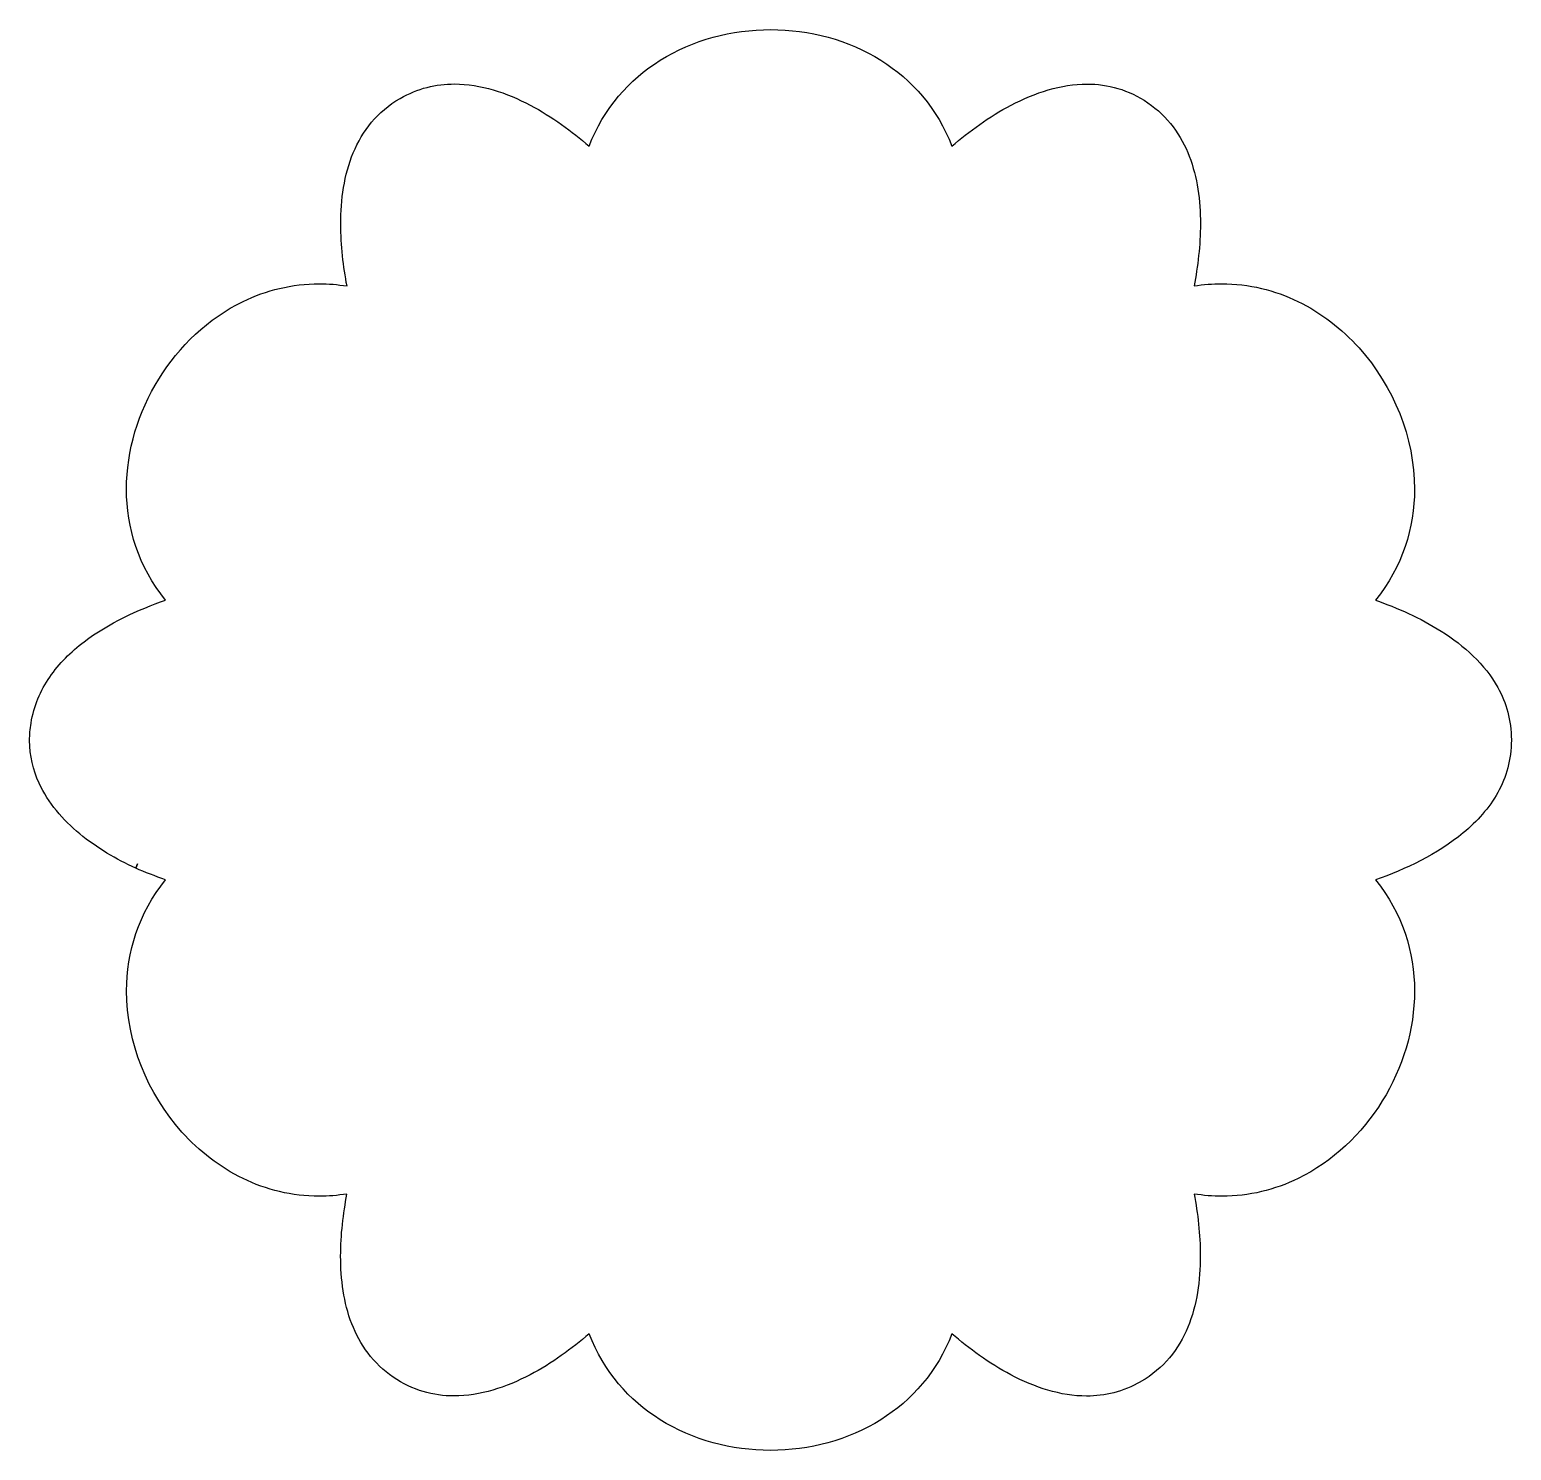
# Model space of a CAD drawing. Header units: centimetres. Extents: x -10 to 10, y -9.6 to 9.6.
import ezdxf

# ---------------------------------------------------------------- set-up
doc = ezdxf.new("R2010")
doc.units = ezdxf.units.CM
doc.header["$MEASUREMENT"] = 0
doc.layers.add('Layer 1', color=7, linetype='Continuous')

msp = doc.modelspace()

# ---------------------------------------------------------------- linework, layer by layer
at = {"layer": 'Layer 1', "color": 40}
msp.add_open_spline([(9.82457, 0.71067), (9.65095, 1.02317), (9.3734, 1.27241), (9.06183, 1.47016), (9.06183, 1.47016), (8.77801, 1.65013), (8.46549, 1.78718), (8.17302, 1.88929), (8.17302, 1.88929), (8.53825, 2.34017), (8.70044, 2.86645), (8.70023, 3.39003), (8.70023, 3.39003), (8.69999, 4.08559), (8.41718, 4.77687), (7.95122, 5.29633), (7.95122, 5.29633), (7.71815, 5.55605), (7.43901, 5.77282), (7.12572, 5.92485), (7.12572, 5.92485), (6.81248, 6.07688), (6.46492, 6.16401), (6.0967, 6.16398), (6.0967, 6.16398), (5.97407, 6.16398), (5.84921, 6.15414), (5.72253, 6.13408), (5.72253, 6.13408), (5.7728, 6.39721), (5.80818, 6.68566), (5.8082, 6.97535), (5.8082, 6.97535), (5.80815, 7.28782), (5.76722, 7.60178), (5.65773, 7.88586), (5.65773, 7.88586), (5.54846, 8.16976), (5.3692, 8.42394), (5.09623, 8.61), (5.09623, 8.61), (4.83562, 8.78804), (4.55555, 8.8626), (4.27621, 8.86241), (4.27621, 8.86241), (3.92426, 8.86228), (3.57366, 8.74607), (3.24979, 8.57647), (3.24979, 8.57647), (2.9552, 8.42214), (2.68279, 8.22315), (2.45054, 8.02312), (2.45054, 8.02312), (2.25491, 8.53329), (1.91098, 8.92117), (1.49246, 9.18297), (1.49246, 9.18297), (1.05057, 9.4596), (0.52619, 9.59726), (0.00205, 9.59731), (0.00205, 9.59731), (-0.52272, 9.59726), (-1.04795, 9.45991), (-1.4906, 9.18334), (-1.4906, 9.18334), (-1.90978, 8.92156), (-2.25424, 8.5335), (-2.44993, 8.02248), (-2.44993, 8.02248), (-2.68133, 8.22221), (-2.95192, 8.4215), (-3.24484, 8.57628), (-3.24484, 8.57628), (-3.56705, 8.74641), (-3.91633, 8.86325), (-4.26899, 8.86341), (-4.26899, 8.86341), (-4.51672, 8.86354), (-4.76593, 8.80496), (-5.00329, 8.66733), (-5.00329, 8.66733), (-5.00329, 8.66733), (-5.00328, 8.66733), (-5.00328, 8.66733), (-5.00328, 8.66733), (-5.31157, 8.49056), (-5.51398, 8.22989), (-5.6368, 7.93271), (-5.6368, 7.93271), (-5.75988, 7.63534), (-5.80542, 7.30144), (-5.80547, 6.96957), (-5.80547, 6.96957), (-5.80544, 6.68128), (-5.77084, 6.39455), (-5.72117, 6.13372), (-5.72117, 6.13372), (-5.84814, 6.15393), (-5.97342, 6.16383), (-6.0964, 6.16383), (-6.0964, 6.16383), (-6.46449, 6.16386), (-6.81194, 6.07673), (-7.12515, 5.92465), (-7.12515, 5.92465), (-7.59508, 5.6965), (-7.98822, 5.32293), (-8.26434, 4.87679), (-8.26434, 4.87679), (-8.54043, 4.4306), (-8.69984, 3.9113), (-8.69992, 3.3897), (-8.69992, 3.3897), (-8.70013, 2.86617), (-8.53786, 2.34002), (-8.17239, 1.88938), (-8.17239, 1.88938), (-8.54175, 1.76103), (-8.93984, 1.58045), (-9.27234, 1.32743), (-9.27234, 1.32743), (-9.45157, 1.19096), (-9.6118, 1.03319), (-9.73697, 0.85068), (-9.73697, 0.85068), (-9.86214, 0.66825), (-9.95205, 0.46079), (-9.98975, 0.22743), (-9.98975, 0.22743), (-10.00259, 0.14833), (-10.00872, 0.07088), (-10.00872, -0.00466), (-10.00872, -0.00466), (-10.00875, -0.21294), (-9.96186, -0.40677), (-9.88095, -0.58381), (-9.88095, -0.58381), (-9.75948, -0.8495), (-9.56239, -1.07744), (-9.33165, -1.26839), (-9.33165, -1.26839), (-9.10077, -1.45931), (-8.83579, -1.61349), (-8.57539, -1.73086), (-8.57539, -1.73086), (-8.57539, -1.73086), (-8.5498, -1.67411), (-8.5498, -1.67411), (-8.5498, -1.67411), (-8.5498, -1.67411), (-8.57528, -1.73089), (-8.57528, -1.73089), (-8.57528, -1.73089), (-8.57528, -1.73089), (-8.57529, -1.73088), (-8.57529, -1.73088), (-8.57529, -1.73088), (-8.44721, -1.78835), (-8.31203, -1.84063), (-8.17214, -1.88905), (-8.17214, -1.88905), (-8.53737, -2.33971), (-8.69953, -2.8661), (-8.69932, -3.38987), (-8.69932, -3.38987), (-8.69911, -4.0853), (-8.41659, -4.77666), (-7.95105, -5.29627), (-7.95105, -5.29627), (-7.71819, -5.55604), (-7.43927, -5.77289), (-7.12616, -5.925), (-7.12616, -5.925), (-6.81313, -6.07706), (-6.46579, -6.16421), (-6.09772, -6.16418), (-6.09772, -6.16418), (-5.97445, -6.16418), (-5.84885, -6.15423), (-5.72151, -6.13391), (-5.72151, -6.13391), (-5.77178, -6.39704), (-5.80721, -6.68554), (-5.80724, -6.97526), (-5.80724, -6.97526), (-5.80719, -7.28776), (-5.76626, -7.60171), (-5.6568, -7.8858), (-5.6568, -7.8858), (-5.54753, -8.16967), (-5.3683, -8.42388), (-5.09541, -8.60991), (-5.09541, -8.60991), (-4.8348, -8.78795), (-4.5546, -8.86256), (-4.27512, -8.86238), (-4.27512, -8.86238), (-3.92317, -8.86222), (-3.57257, -8.7461), (-3.24867, -8.57658), (-3.24867, -8.57658), (-2.95414, -8.4223), (-2.68169, -8.22339), (-2.44952, -8.02328), (-2.44952, -8.02328), (-2.25375, -8.5339), (-1.90969, -8.92173), (-1.49107, -9.18345), (-1.49107, -9.18345), (-1.04903, -9.45989), (-0.52463, -9.59728), (-0.00049, -9.59734), (-0.00049, -9.59734), (0.52413, -9.59729), (1.04911, -9.45965), (1.49165, -9.1829), (1.49165, -9.1829), (1.91075, -8.92096), (2.25518, -8.53282), (2.45108, -8.02215), (2.45108, -8.02215), (2.68278, -8.22196), (2.95342, -8.42143), (3.24636, -8.57643), (3.24636, -8.57643), (3.56857, -8.74674), (3.91774, -8.86374), (4.27046, -8.8639), (4.27046, -8.8639), (4.51639, -8.86403), (4.76383, -8.80614), (4.99984, -8.67046), (4.99984, -8.67046), (4.99984, -8.67046), (5.00077, -8.67009), (5.00077, -8.67009), (5.00077, -8.67009), (5.00077, -8.67009), (5.00484, -8.66771), (5.00484, -8.66771), (5.00484, -8.66771), (5.31311, -8.4907), (5.51546, -8.23001), (5.63823, -7.93288), (5.63823, -7.93288), (5.76129, -7.63557), (5.80677, -7.30174), (5.80682, -6.96996), (5.80682, -6.96996), (5.80679, -6.68167), (5.77221, -6.39486), (5.7226, -6.1339), (5.7226, -6.1339), (5.84989, -6.15422), (5.97546, -6.16414), (6.09868, -6.16414), (6.09868, -6.16414), (6.46669, -6.16417), (6.81406, -6.07701), (7.12709, -5.92493), (7.12709, -5.92493), (7.59678, -5.6967), (7.98958, -5.32306), (8.26538, -4.87689), (8.26538, -4.87689), (8.54116, -4.43067), (8.70036, -3.91135), (8.70043, -3.3898), (8.70043, -3.3898), (8.70067, -2.86587), (8.53835, -2.33938), (8.17282, -1.88866), (8.17282, -1.88866), (8.57258, -1.7493), (9.01004, -1.54428), (9.35956, -1.25451), (9.35956, -1.25451), (9.54691, -1.09904), (9.70902, -0.91881), (9.82467, -0.71055), (9.82467, -0.71055), (9.94032, -0.50246), (10.00887, -0.266), (10.00877, -0.00247), (10.00877, -0.00247), (10.00877, -0.00247), (10.00877, -0.00004), (10.00877, -0.00004), (10.00877, -0.00004), (10.00877, -0.00004), (10.00877, 0.00001), (10.00877, 0.00001), (10.00877, 0.00001), (10.00877, 0.00001), (10.00877, 0.00252), (10.00877, 0.00252), (10.00877, 0.00252), (10.00883, 0.26607), (9.94028, 0.50252), (9.82457, 0.71067)], degree=3, knots=[0, 0, 0, 0, 0.01315789, 0.01315789, 0.01315789, 0.01315789, 0.02631579, 0.02631579, 0.02631579, 0.02631579, 0.03947368, 0.03947368, 0.03947368, 0.03947368, 0.05263158, 0.05263158, 0.05263158, 0.05263158, 0.06578947, 0.06578947, 0.06578947, 0.06578947, 0.07894737, 0.07894737, 0.07894737, 0.07894737, 0.09210526, 0.09210526, 0.09210526, 0.09210526, 0.10526316, 0.10526316, 0.10526316, 0.10526316, 0.11842105, 0.11842105, 0.11842105, 0.11842105, 0.13157895, 0.13157895, 0.13157895, 0.13157895, 0.14473684, 0.14473684, 0.14473684, 0.14473684, 0.15789474, 0.15789474, 0.15789474, 0.15789474, 0.17105263, 0.17105263, 0.17105263, 0.17105263, 0.18421053, 0.18421053, 0.18421053, 0.18421053, 0.19736842, 0.19736842, 0.19736842, 0.19736842, 0.21052632, 0.21052632, 0.21052632, 0.21052632, 0.22368421, 0.22368421, 0.22368421, 0.22368421, 0.23684211, 0.23684211, 0.23684211, 0.23684211, 0.25, 0.25, 0.25, 0.25, 0.26315789, 0.26315789, 0.26315789, 0.26315789, 0.27631579, 0.27631579, 0.27631579, 0.27631579, 0.28947368, 0.28947368, 0.28947368, 0.28947368, 0.30263158, 0.30263158, 0.30263158, 0.30263158, 0.31578947, 0.31578947, 0.31578947, 0.31578947, 0.32894737, 0.32894737, 0.32894737, 0.32894737, 0.34210526, 0.34210526, 0.34210526, 0.34210526, 0.35526316, 0.35526316, 0.35526316, 0.35526316, 0.36842105, 0.36842105, 0.36842105, 0.36842105, 0.38157895, 0.38157895, 0.38157895, 0.38157895, 0.39473684, 0.39473684, 0.39473684, 0.39473684, 0.40789474, 0.40789474, 0.40789474, 0.40789474, 0.42105263, 0.42105263, 0.42105263, 0.42105263, 0.43421053, 0.43421053, 0.43421053, 0.43421053, 0.44736842, 0.44736842, 0.44736842, 0.44736842, 0.46052632, 0.46052632, 0.46052632, 0.46052632, 0.47368421, 0.47368421, 0.47368421, 0.47368421, 0.48684211, 0.48684211, 0.48684211, 0.48684211, 0.5, 0.5, 0.5, 0.5, 0.51315789, 0.51315789, 0.51315789, 0.51315789, 0.52631579, 0.52631579, 0.52631579, 0.52631579, 0.53947368, 0.53947368, 0.53947368, 0.53947368, 0.55263158, 0.55263158, 0.55263158, 0.55263158, 0.56578947, 0.56578947, 0.56578947, 0.56578947, 0.57894737, 0.57894737, 0.57894737, 0.57894737, 0.59210526, 0.59210526, 0.59210526, 0.59210526, 0.60526316, 0.60526316, 0.60526316, 0.60526316, 0.61842105, 0.61842105, 0.61842105, 0.61842105, 0.63157895, 0.63157895, 0.63157895, 0.63157895, 0.64473684, 0.64473684, 0.64473684, 0.64473684, 0.65789474, 0.65789474, 0.65789474, 0.65789474, 0.67105263, 0.67105263, 0.67105263, 0.67105263, 0.68421053, 0.68421053, 0.68421053, 0.68421053, 0.69736842, 0.69736842, 0.69736842, 0.69736842, 0.71052632, 0.71052632, 0.71052632, 0.71052632, 0.72368421, 0.72368421, 0.72368421, 0.72368421, 0.73684211, 0.73684211, 0.73684211, 0.73684211, 0.75, 0.75, 0.75, 0.75, 0.76315789, 0.76315789, 0.76315789, 0.76315789, 0.77631579, 0.77631579, 0.77631579, 0.77631579, 0.78947368, 0.78947368, 0.78947368, 0.78947368, 0.80263158, 0.80263158, 0.80263158, 0.80263158, 0.81578947, 0.81578947, 0.81578947, 0.81578947, 0.82894737, 0.82894737, 0.82894737, 0.82894737, 0.84210526, 0.84210526, 0.84210526, 0.84210526, 0.85526316, 0.85526316, 0.85526316, 0.85526316, 0.86842105, 0.86842105, 0.86842105, 0.86842105, 0.88157895, 0.88157895, 0.88157895, 0.88157895, 0.89473684, 0.89473684, 0.89473684, 0.89473684, 0.90789474, 0.90789474, 0.90789474, 0.90789474, 0.92105263, 0.92105263, 0.92105263, 0.92105263, 0.93421053, 0.93421053, 0.93421053, 0.93421053, 0.94736842, 0.94736842, 0.94736842, 0.94736842, 0.96052632, 0.96052632, 0.96052632, 0.96052632, 0.97368421, 0.97368421, 0.97368421, 0.97368421, 1, 1, 1, 1], dxfattribs=at)

doc.saveas('drawing.dxf')
